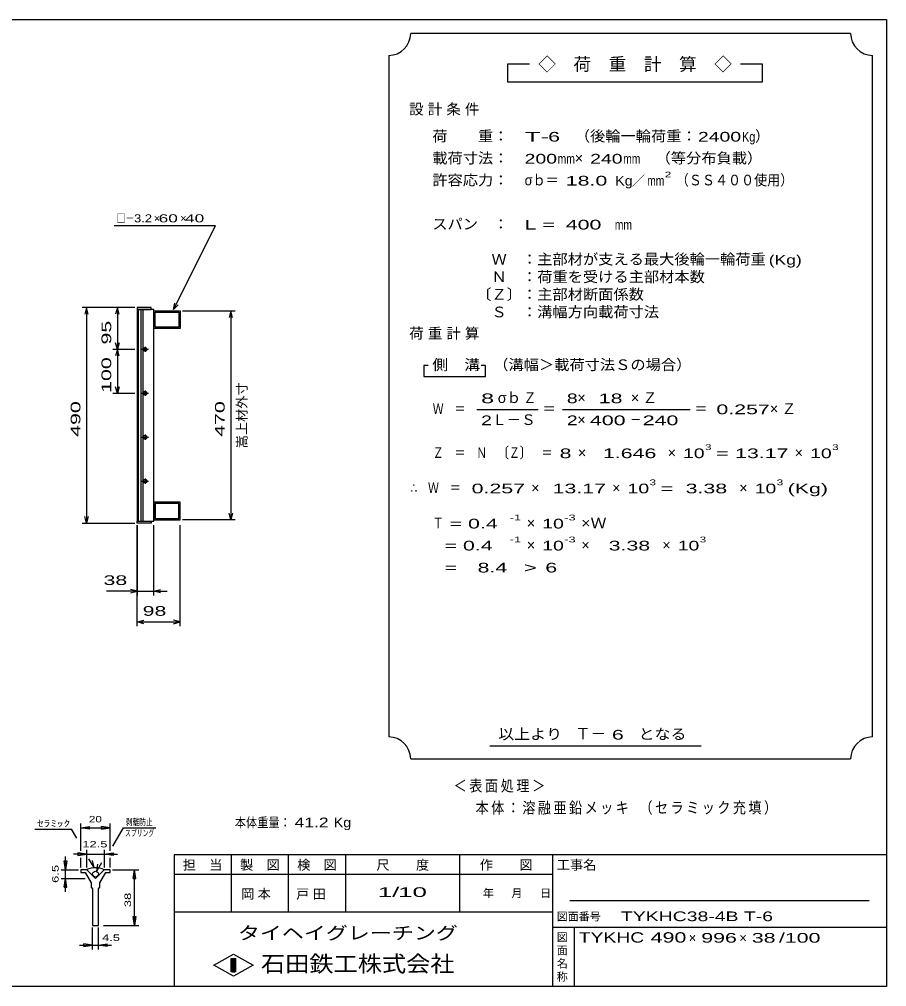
# Model space of a CAD drawing. Units: millimetres, scale not verified. Extents: x -1820 to 1724, y -1285 to 1059.
# Drawn here: x -248 to 1724, y -1141 to 1059 of the extents above; entities that cross this region are included whole.
import ezdxf
from ezdxf.enums import TextEntityAlignment as Align

# ---------------------------------------------------------------- set-up
doc = ezdxf.new("R2010")
doc.units = ezdxf.units.MM
doc.header["$LTSCALE"] = 10
for name, color, linetype, lineweight in [('0_2', 150, 'Continuous', 25), ('16', 3, 'Continuous', 25), ('22', 2, 'Continuous', 25), ('32', 4, 'Continuous', 25)]:
    doc.layers.add(name, color=color, linetype=linetype, lineweight=lineweight)
doc.styles.add('ベクトル', font='')
doc.styles.get('ベクトル').set_extended_font_data('ベクトル')

msp = doc.modelspace()

# ---------------------------------------------------------------- linework, layer by layer
at = {"layer": '0_2'}
for p, q in [((-1736, 1059), (1724, 1059)), ((1724, 1059), (1724, -1141)), ((1724, -841), (104, -841)), ((104, -841), (104, -1141)), ((234, -841), (234, -971)), ((364, -971), (364, -841)), ((494, -841), (494, -971)), ((754, -971), (754, -841)), ((964, -841), (964, -1141)), ((964, -886), (104, -886)), ((1684, -946), (1004, -946)), ((104, -971), (964, -971)), ((964, -1006), (1724, -1006)), ((1014, -1141), (1014, -1006)), ((194, -1092), (239, -1067)), ((234, -1077), (244, -1077)), ((234, -1107), (234, -1077)), ((234, -1077), (236, -1077)), ((236, -1077), (236, -1107)), ((238, -1107), (238, -1077)), ((238, -1077), (240, -1077)), ((239, -1067), (284, -1092)), ((240, -1077), (240, -1107)), ((242, -1107), (242, -1077)), ((242, -1077), (244, -1077)), ((244, -1077), (244, -1107)), ((244, -1077), (244, -1107)), ((239, -1117), (194, -1092)), ((284, -1092), (239, -1117)), ((244, -1107), (234, -1107)), ((236, -1107), (238, -1107)), ((240, -1107), (242, -1107)), ((1724, -1141), (-1736, -1141))]:
    msp.add_line(p, q, dxfattribs=at)
at = {"layer": '16'}
for p, q in [((52, 403.5), (20, 403.5)), ((20, 403.5), (20, 399)), ((20, 399), (52, 399)), ((20, 399), (20, -82)), ((58, 399), (20, 399)), ((22, 399), (22, -82)), ((29, -82), (29, 399)), ((33, 399), (33, -82)), ((52, 399), (52, 403.5)), ((58, -82), (58, 399)), ((58, 396), (118, 396)), ((58, 356), (58, 396)), ((118, 396), (118, 356)), ((61, 393), (115, 393)), ((61, 359), (61, 393)), ((115, 393), (115, 359)), ((118, 356), (58, 356)), ((115, 359), (61, 359)), ((30, 308.5), (46, 308.5)), ((40, 311.5), (36, 311.5)), ((38, 314.5), (38, 302.5)), ((36, 305.5), (40, 305.5)), ((30, 208.5), (46, 208.5)), ((40, 211.5), (36, 211.5)), ((36, 205.5), (40, 205.5)), ((38, 214.5), (38, 202.5)), ((40, 111.5), (36, 111.5)), ((38, 114.5), (38, 102.5)), ((30, 108.5), (46, 108.5)), ((36, 105.5), (40, 105.5)), ((30, 8.5), (46, 8.5)), ((40, 11.5), (36, 11.5)), ((36, 5.5), (40, 5.5)), ((38, 14.5), (38, 2.5)), ((118, -39), (58, -39)), ((58, -39), (58, -79)), ((115, -42), (61, -42)), ((61, -42), (61, -76)), ((115, -76), (115, -42)), ((118, -79), (118, -39)), ((20, -82), (52, -82)), ((20, -86.5), (20, -82)), ((20, -82), (58, -82)), ((52, -86.5), (20, -86.5)), ((52, -82), (52, -86.5)), ((58, -79), (118, -79)), ((61, -76), (115, -76))]:
    msp.add_line(p, q, dxfattribs=at)
for centre, radius, start, end in [((36, 308.5), 3, 90, 270), ((38, 308.5), 4, 46.6, 133.4), ((40, 308.5), 3, 270, 90), ((38, 308.5), 4, 226.6, 313.4), ((36, 208.5), 3, 90, 270), ((38, 208.5), 4, 46.6, 133.4), ((38, 208.5), 4, 226.6, 313.4), ((40, 208.5), 3, 270, 90), ((36, 108.5), 3, 90, 270), ((38, 108.5), 4, 46.6, 133.4), ((40, 108.5), 3, 270, 90), ((38, 108.5), 4, 226.6, 313.4), ((36, 8.5), 3, 90, 270), ((38, 8.5), 4, 46.6, 133.4), ((38, 8.5), 4, 226.6, 313.4), ((40, 8.5), 3, 270, 90)]:
    msp.add_arc(centre, radius, start, end, dxfattribs=at)
at = {"layer": '22', "color": 4}
for p, q in [((1642, 1027), (642, 1027)), ((592, 977), (592, -573)), ((1692, -573), (1692, 977)), ((912, 957), (862, 957)), ((862, 957), (862, 917)), ((1442, 957), (1392, 957)), ((1442, 917), (1442, 957)), ((862, 917), (1442, 917)), ((198, 589), (-32, 589)), ((103, 399), (198, 589)), ((15, 403.5), (-105, 403.5)), ((-95, 403.5), (-99, 388.5)), ((-91, 388.5), (-95, 403.5)), ((-95, 403.5), (-95, -86.5)), ((15, 403.5), (-35, 403.5)), ((-25, 403.5), (-29, 388.5)), ((-21, 388.5), (-25, 403.5)), ((-25, 403.5), (-25, 308.5)), ((103, 399), (106, 413.6)), ((103, 399), (113, 410)), ((123, 396), (243, 396)), ((233, 396), (229, 381)), ((237, 381), (233, 396)), ((233, 396), (233, -79)), ((-35, 308.5), (15, 308.5)), ((-25, 308.5), (-29, 323.5)), ((-25, 308.5), (-29, 293.5)), ((-21, 323.5), (-25, 308.5)), ((-21, 293.5), (-25, 308.5)), ((-25, 308.5), (-25, 208.5)), ((682, 272), (672, 272)), ((672, 272), (672, 247)), ((812, 272), (802, 272)), ((812, 247), (812, 272)), ((672, 247), (812, 247)), ((-25, 208.5), (-29, 223.5)), ((-21, 223.5), (-25, 208.5)), ((-35, 208.5), (15, 208.5)), ((792, 172), (932, 172)), ((987, 172), (1277, 172)), ((233, -79), (229, -64)), ((237, -64), (233, -79)), ((-105, -86.5), (15, -86.5)), ((-95, -86.5), (-99, -71.5)), ((-91, -71.5), (-95, -86.5)), ((243, -79), (123, -79)), ((20, -91.5), (20, -251.5)), ((20, -321.5), (20, -91.5)), ((58, -251.5), (58, -91.5)), ((118, -321.5), (118, -91.5)), ((20, -241.5), (-50, -241.5)), ((20, -241.5), (5, -237.5)), ((5, -245.5), (20, -241.5)), ((20, -241.5), (58, -241.5)), ((58, -241.5), (73, -237.5)), ((73, -245.5), (58, -241.5)), ((58, -241.5), (88, -241.5)), ((20, -311.5), (35, -307.5)), ((118, -311.5), (103, -307.5)), ((35, -315.5), (20, -311.5)), ((20, -311.5), (118, -311.5)), ((103, -315.5), (118, -311.5)), ((822, -593), (1302, -593)), ((642, -623), (1642, -623))]:
    msp.add_line(p, q, dxfattribs=at)
for centre, start, end in [((592, 1027), 270, 0), ((1692, 1027), 180, 270), ((592, -623), 0, 90), ((1692, -623), 90, 180)]:
    msp.add_arc(centre, 50, start, end, dxfattribs=at)
at = {"layer": '32'}
for p, q in [((-108, -832), (-108, -770)), ((-41.33, -832), (-41.33, -770)), ((-212.33, -783), (-129, -783)), ((-117.33, -803), (-129, -783)), ((-108, -780), (-88, -777)), ((-88, -783), (-108, -780)), ((-108, -780), (-41.33, -780)), ((-88, -783), (-88, -777)), ((-41.33, -780), (-61.33, -777)), ((-61.33, -783), (-61.33, -777)), ((-61.33, -783), (-41.33, -780)), ((-35.33, -821.67), (-11, -779.67)), ((-11, -779.67), (62.34, -779.67)), ((-94.67, -870), (-94.67, -830)), ((-54.67, -830), (-54.67, -870)), ((-143, -875), (-146, -855)), ((-146, -855), (-140, -855)), ((-143, -875), (-143, -845)), ((-140, -855), (-143, -875)), ((-94.67, -840), (-124.67, -840)), ((-94.67, -840), (-114.67, -837)), ((-114.67, -837), (-114.67, -843)), ((-114.67, -843), (-94.67, -840)), ((-108, -870), (-108, -848)), ((-94.67, -840), (-54.67, -840)), ((-78, -870), (-89.67, -850)), ((-78, -870), (-81.67, -854.33)), ((-54.67, -840), (-34.67, -837)), ((-34.67, -843), (-54.67, -840)), ((-54.67, -840), (-24.67, -840)), ((-41.33, -870), (-41.33, -848)), ((-34.67, -837), (-34.67, -843)), ((-153, -875), (-113, -875)), ((-143, -895), (-143, -875)), ((-108, -875), (-108, -881.67)), ((-94.67, -875), (-108, -875)), ((-74.67, -895), (-94.67, -875)), ((-54.67, -875), (-74.67, -895)), ((-71.33, -878.33), (-60, -858.33)), ((-71.33, -878.33), (-69, -862.33)), ((-41.33, -875), (-54.67, -875)), ((-41.33, -881.67), (-41.33, -875)), ((-36.33, -875), (23.67, -875)), ((10.67, -895), (13.67, -875)), ((16.67, -895), (13.67, -875)), ((13.67, -1001.67), (13.67, -875)), ((-153, -895), (-98, -895)), ((-146, -915), (-143, -895)), ((-140, -915), (-143, -895)), ((-143, -925), (-143, -895)), ((-108, -881.67), (-98, -881.67)), ((-98, -881.67), (-84.67, -905)), ((-64.67, -905), (-51.33, -881.67)), ((-51.33, -881.67), (-41.33, -881.67)), ((10.67, -895), (16.67, -895)), ((-146, -915), (-140, -915)), ((-84.67, -905), (-84.67, -915)), ((-84.67, -915), (-81.33, -918.33)), ((-81.33, -918.33), (-81.33, -1001.67)), ((-68, -918.33), (-64.67, -915)), ((-68, -1001.67), (-68, -918.33)), ((-64.67, -915), (-64.67, -905)), ((13.67, -1001.67), (10.67, -981.67)), ((10.67, -981.67), (16.67, -981.67)), ((16.67, -981.67), (13.67, -1001.67)), ((-81.33, -1001.67), (-68, -1001.67)), ((-81.33, -1056.67), (-81.33, -1006.67)), ((-68, -1056.67), (-68, -1006.67)), ((-56.33, -1001.67), (23.67, -1001.67)), ((-111.33, -1046.67), (-81.33, -1046.67)), ((-81.33, -1046.67), (-101.33, -1043.67)), ((-101.33, -1049.67), (-101.33, -1043.67)), ((-101.33, -1049.67), (-81.33, -1046.67)), ((-81.33, -1046.67), (-68, -1046.67)), ((-68, -1046.67), (-48, -1043.67)), ((-48, -1049.67), (-68, -1046.67)), ((-68, -1046.67), (-38, -1046.67)), ((-48, -1049.67), (-48, -1043.67))]:
    msp.add_line(p, q, dxfattribs=at)
msp.add_circle((-74.67, -885), 6.67, dxfattribs=at)
msp.add_arc((-75, -920.68), 50, 66, 113, dxfattribs=at)

# ---------------------------------------------------------------- texts
at = {"layer": '0_2', "style": 'ベクトル'}
for s, height, p in [('担\u3000当', 21.99, (124, -864)), ('製\u3000図', 21.99, (254, -864)), ('検\u3000図', 21.99, (384, -864)), ('尺\u3000\u3000度', 21.99, (564, -864)), ('作\u3000\u3000図', 21.99, (799, -864)), ('工事名', 21.99, (974, -864)), ('年', 18.33, (806, -928.5)), ('月', 18.33, (871, -928.5)), ('日', 18.33, (936, -928.5)), ('図面番号', 18.33, (974, -981.5)), ('図', 18.33, (974, -1028.5)), ('面', 18.33, (974, -1058.5)), ('名', 18.33, (974, -1088.5)), ('称', 18.33, (974, -1118.5))]:
    msp.add_text(s, height=height, dxfattribs=at).set_placement(p, align=Align.MIDDLE_LEFT)
at = {"layer": '0_2', "color": 222, "style": 'ベクトル'}
for s, height, width, p in [('タイヘイグレーチング', 29.33, 1.25, (249, -1019)), ('石田鉄工株式会社', 36.66, 1.1, (301.5, -1089))]:
    msp.add_text(s, height=height, dxfattribs=dict(at, width=width)).set_placement(p, align=Align.MIDDLE_LEFT)
at = {"layer": '22', "style": 'ベクトル'}
for s, height, p in [('◇\u3000荷\u3000重\u3000計\u3000算\u3000◇', 29.33, (932, 957)), ('）', 24.19, (1425, 793.5)), ('×', 24.19, (1015, 743.5)), ('／', 21.99, (1144.5, 692)), ('×', 18.33, (58, 606.5)), ('×', 18.33, (118, 606.5)), ('σｂ', 24.19, (840, 198.5)), ('×', 24.19, (1021, 198.5)), ('Ｌ－Ｓ', 24.19, (827, 148.5)), ('×', 24.19, (1021, 148.5)), ('×', 24.19, (1022, 73.5)), ('×', 24.19, (1226, 73.5)), ('×', 24.19, (1515, 73.5)), ('×', 24.19, (916, -6.5)), ('×', 24.19, (1100, -6.5)), ('×', 24.19, (1389, -6.5)), ('×', 24.19, (906, -86.5)), ('×', 24.19, (906, -136.5)), ('×', 24.19, (1030, -136.5)), ('×', 24.19, (1214, -136.5)), ('Ｔ－', 25.66, (1016, -565.5)), ('×', 21.99, (1274, -1030)), ('×', 21.99, (1389, -1030))]:
    msp.add_text(s, height=height, dxfattribs=at).set_placement(p, align=Align.MIDDLE_LEFT)
for s, height, width, p in [('荷\u3000\u3000重：\u3000', 24.19, 1.05, (691, 793.5)), ('T-', 21.99, 2, (901, 792)), (' 6 ', 21.99, 1.65, (941, 792)), ('（後輪一輪荷重：', 24.19, 1.05, (1015, 793.5)), ('2400', 21.99, 1.5, (1295, 792)), ('Kg', 21.99, 0.85, (1395, 792)), ('載荷寸法：\u3000', 24.19, 1.05, (691, 743.5)), ('200', 21.99, 1.5, (901, 742)), ('mm', 21.99, 0.8, (976, 742)), ('240', 21.99, 1.5, (1050, 742)), ('mm', 21.99, 0.8, (1125, 742)), ('\u3000（等分布負載）', 24.19, 1.05, (1164, 743.5)), ('許容応力：\u3000', 24.19, 1.05, (691, 693.5)), ('σｂ＝', 24.19, 0.9, (901, 693.5)), ('2', 13.2, 1.5, (1219.5, 706)), ('（ＳＳ４００使用）', 24.19, 0.9, (1244.5, 693.5)), (' 18.0', 21.99, 1.65, (981, 692)), ('Kg', 21.99, 1.1, (1107, 692)), ('mm', 21.99, 0.8, (1179.5, 692)), ('□－', 18.33, 0.8, (-27, 606.5)), ('3.2', 18.33, 1.2, (13, 606.5)), (' 60 ', 18.33, 1.6, (58, 606.5)), (' 40 ', 18.33, 1.6, (118, 606.5)), ('スパン\u3000：\u3000', 24.19, 1.05, (691, 593.5)), ('L = ', 21.99, 1.65, (901, 592)), (' 400 ', 21.99, 1.65, (981, 592)), ('mm', 21.99, 0.8, (1106, 592)), ('\u3000Ｗ\u3000：主部材が支える最大後輪一輪荷重', 24.19, 1.05, (791, 513.5)), ('(Kg)', 21.99, 1.35, (1456, 512)), ('\u3000Ｎ\u3000：荷重を受ける主部材本数', 24.19, 1.05, (791, 473.5)), ('〔Ｚ〕：主部材断面係数', 24.19, 1.05, (791, 433.5)), ('\u3000Ｓ\u3000：溝幅方向載荷寸法', 24.19, 1.05, (791, 393.5)), ('側\u3000溝', 24.19, 1.1, (691, 273.5)), ('\u3000（溝幅＞載荷寸法Ｓの場合）', 24.19, 1.05, (795, 273.5)), ('8', 21.99, 1.8, (802, 197)), ('Ｚ', 24.19, 0.9, (898, 198.5)), ('8', 21.99, 1.5, (997, 197)), (' 18 ', 21.99, 1.65, (1056, 197)), ('Ｗ\u3000＝', 24.19, 0.75, (692, 173.5)), ('＝', 24.19, 0.9, (942, 173.5)), ('＝', 24.19, 0.9, (1287, 173.5)), ('0.257', 21.99, 1.65, (1337, 172)), ('2', 21.99, 1.5, (802, 147)), ('2', 21.99, 1.5, (997, 147)), (' 400 ', 21.99, 1.65, (1036, 147)), (' 240 ', 21.99, 1.65, (1156, 147)), ('－', 24.19, 0.75, (1141, 148.5)), ('Ｚ\u3000＝\u3000Ｎ\u3000〔Ｚ〕\u3000＝', 24.19, 0.75, (692, 73.5)), ('3', 13.2, 1.5, (1311, 86)), ('3', 13.2, 1.5, (1600, 86)), (' 8 ', 21.99, 1.65, (967, 72)), ('  1.646', 21.99, 1.65, (1052, 72)), ('10', 21.99, 1.5, (1261, 72)), ('=', 21.99, 1.7, (1336, 72)), (' 13.17', 21.99, 1.65, (1366, 72)), ('10', 21.99, 1.5, (1550, 72)), ('∴\u3000Ｗ\u3000＝', 24.19, 0.75, (642, -6.5)), (' 0.257', 21.99, 1.65, (767, -8)), (' 13.17', 21.99, 1.65, (951, -8)), ('10', 21.99, 1.5, (1135, -8)), ('3', 13.2, 1.5, (1185, 6)), ('  3.38', 21.99, 1.65, (1240, -8)), ('10', 21.99, 1.5, (1424, -8)), ('3', 13.2, 1.5, (1474, 6)), ('(Kg)', 21.99, 1.65, (1499, -8)), ('=', 21.99, 1.7, (1210, -8)), ('Ｔ', 24.19, 0.75, (692, -86.5)), (' = 0.4', 21.99, 1.65, (717, -88)), ('-1', 13.2, 1.65, (867, -74)), ('10', 21.99, 1.5, (941, -88)), ('-3', 13.2, 1.65, (991, -74)), ('×Ｗ', 24.19, 1.1, (1030, -86.5)), ('  = 0.4', 21.99, 1.65, (692, -138)), ('-1', 13.2, 1.65, (867, -124)), ('10', 21.99, 1.5, (941, -138)), ('-3', 13.2, 1.65, (991, -124)), ('  3.38', 21.99, 1.65, (1065, -138)), ('10', 21.99, 1.5, (1249, -138)), ('3', 13.2, 1.5, (1299, -124)), ('  =', 21.99, 1.65, (692, -188)), ('  8.4', 21.99, 1.65, (767, -188)), ('>', 21.99, 1.7, (899.5, -188)), (' 6 ', 21.99, 1.65, (934.5, -188)), (' 38 ', 21.99, 1.65, (-70, -216.5)), (' 98 ', 21.99, 1.65, (19, -286.5)), ('以上より\u3000', 24.19, 1.1, (841, -566.5)), (' 6 ', 21.99, 1.65, (1086, -568)), ('となる', 24.19, 1.1, (1160, -566.5)), ('本体重量：', 21.99, 0.85, (242, -767.5)), (' 41.2', 21.99, 1.35, (367, -767.5)), ('Kg', 21.99, 1.1, (467, -767.5)), ('1/', 21.99, 2, (567, -926)), (' 10 ', 21.99, 2, (597, -926)), ('TYKHC38-4B T-6', 21.99, 1.5, (1120, -981)), ('TYKHC', 23.46, 1.4, (1024, -1029)), (' 490 ', 23.46, 1.55, (1174, -1029)), (' 996 ', 21.99, 1.65, (1289, -1030)), (' 38 ', 21.99, 1.65, (1404, -1030)), ('/', 21.99, 1.65, (1479, -1030)), (' 100 ', 21.99, 1.65, (1479, -1030))]:
    msp.add_text(s, height=height, dxfattribs=dict(at, width=width)).set_placement(p, align=Align.MIDDLE_LEFT)
at = {"layer": '22', "style": 'ベクトル', "width": 1.65}
for s, p in [(' 95 ', (-50, 306)), (' 100 ', (-50, 196)), (' 490 ', (-120, 96)), (' 470', (208, 96))]:
    msp.add_text(s, height=21.99, rotation=90, dxfattribs=at).set_placement(p, align=Align.MIDDLE_LEFT)
at = {"layer": '22', "style": 'ベクトル'}
msp.add_text('嵩上材外寸', height=21.99, rotation=90, dxfattribs=at).set_placement((258, 83.5), align=Align.MIDDLE_LEFT)
at = {"layer": '22', "attachment_point": 4, "style": 'ベクトル'}
for s, insert, char_height in [('\\T1.28;設計条件', (638.5, 853.5), 24.19), ('\\T1.28;荷重計算', (638.5, 343.5), 24.19), ('\\T1.42;×Ｚ', (1142.5, 198.5), 24.19), ('\\T1.42;×Ｚ', (1458.5, 173.5), 24.19), ('\\T1.2;\\W0.85;＜表面処理＞', (739.5, -685.5), 25.66), ('\\T1.19;\\W0.85;本体：溶融亜鉛メッキ', (789.5, -735.5), 25.66), ('\\T1.19;\\W0.85;（セラミック充填）', (1162, -735.5), 25.66), ('\\T1.25;岡本\u3000', (256.5, -931), 21.99), ('\\T1.25;戸田\u3000', (381.5, -931.5), 21.99)]:
    msp.add_mtext(s, dxfattribs=dict(at, insert=insert, char_height=char_height))
at = {"layer": '32', "color": 2, "style": 'ベクトル'}
for s, width, p in [('ｾﾗﾐｯｸ', 1.5, (-207.33, -770)), ('20', 1.35, (-89.67, -760)), ('剥離防止', 0.75, (-6, -766.67)), ('スプリング', 0.65, (-7.66, -791.67)), ('12.5', 1.5, (-104.67, -817)), (' 4.5 ', 1.5, (-68, -1029.67))]:
    msp.add_text(s, height=14.66, dxfattribs=dict(at, width=width)).set_placement(p, align=Align.MIDDLE_LEFT)
at = {"layer": '32', "color": 2, "style": 'ベクトル', "width": 1.5}
for s, p in [('6.5', (-166, -905)), (' 38 ', (-1.33, -968.33))]:
    msp.add_text(s, height=14.66, rotation=90, dxfattribs=at).set_placement(p, align=Align.MIDDLE_LEFT)

doc.saveas('drawing.dxf')
